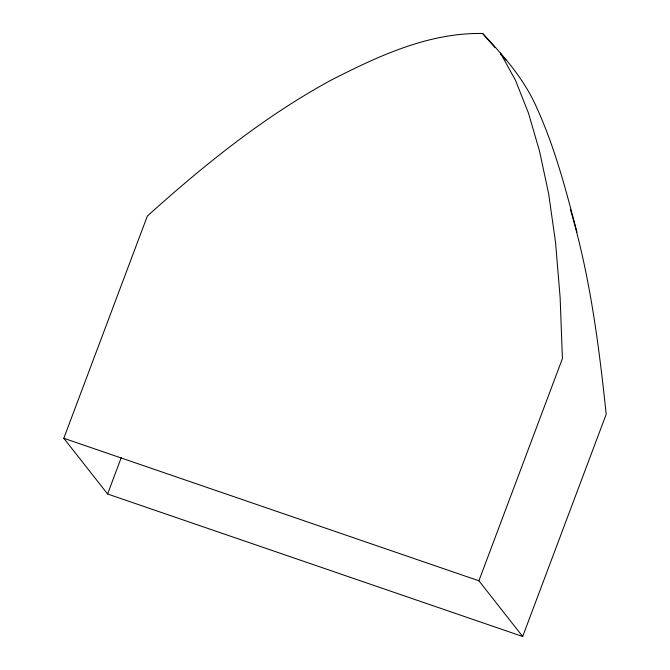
<?xml version="1.0" encoding="UTF-8"?>
<svg xmlns="http://www.w3.org/2000/svg" width="670" height="670" viewBox="0 0 670 670"><rect width="100%" height="100%" fill="white"/><g stroke="black" fill="none" stroke-linecap="round" stroke-linejoin="round"><path stroke-width="1" d="M570.446 209.651C590.035 276.241 598.955 345.418 606.191 414.286L522.675 636.5L107.585 493.991L63.809 438.281L147.341 216.075C204.258 164.812 264.365 116.304 331.943 79.697C378.826 55.87 428.884 32.478 482.643 33.5C503.798 55.979 524.392 79.328 536.846 107.937C554.902 147.693 565.966 190.02 576.937 232.138M107.585 493.991L121.27 457.593M522.675 636.5L478.899 580.789L562.415 358.584L560.128 297.53L555.556 242.54L548.646 193.731L539.476 150.951L528.462 113.104L515.523 80.367L500.507 53.181M63.809 438.281L478.899 580.789M482.643 33.5L494.996 47.612M500.49 53.876L505.976 60.149"/></g></svg>
